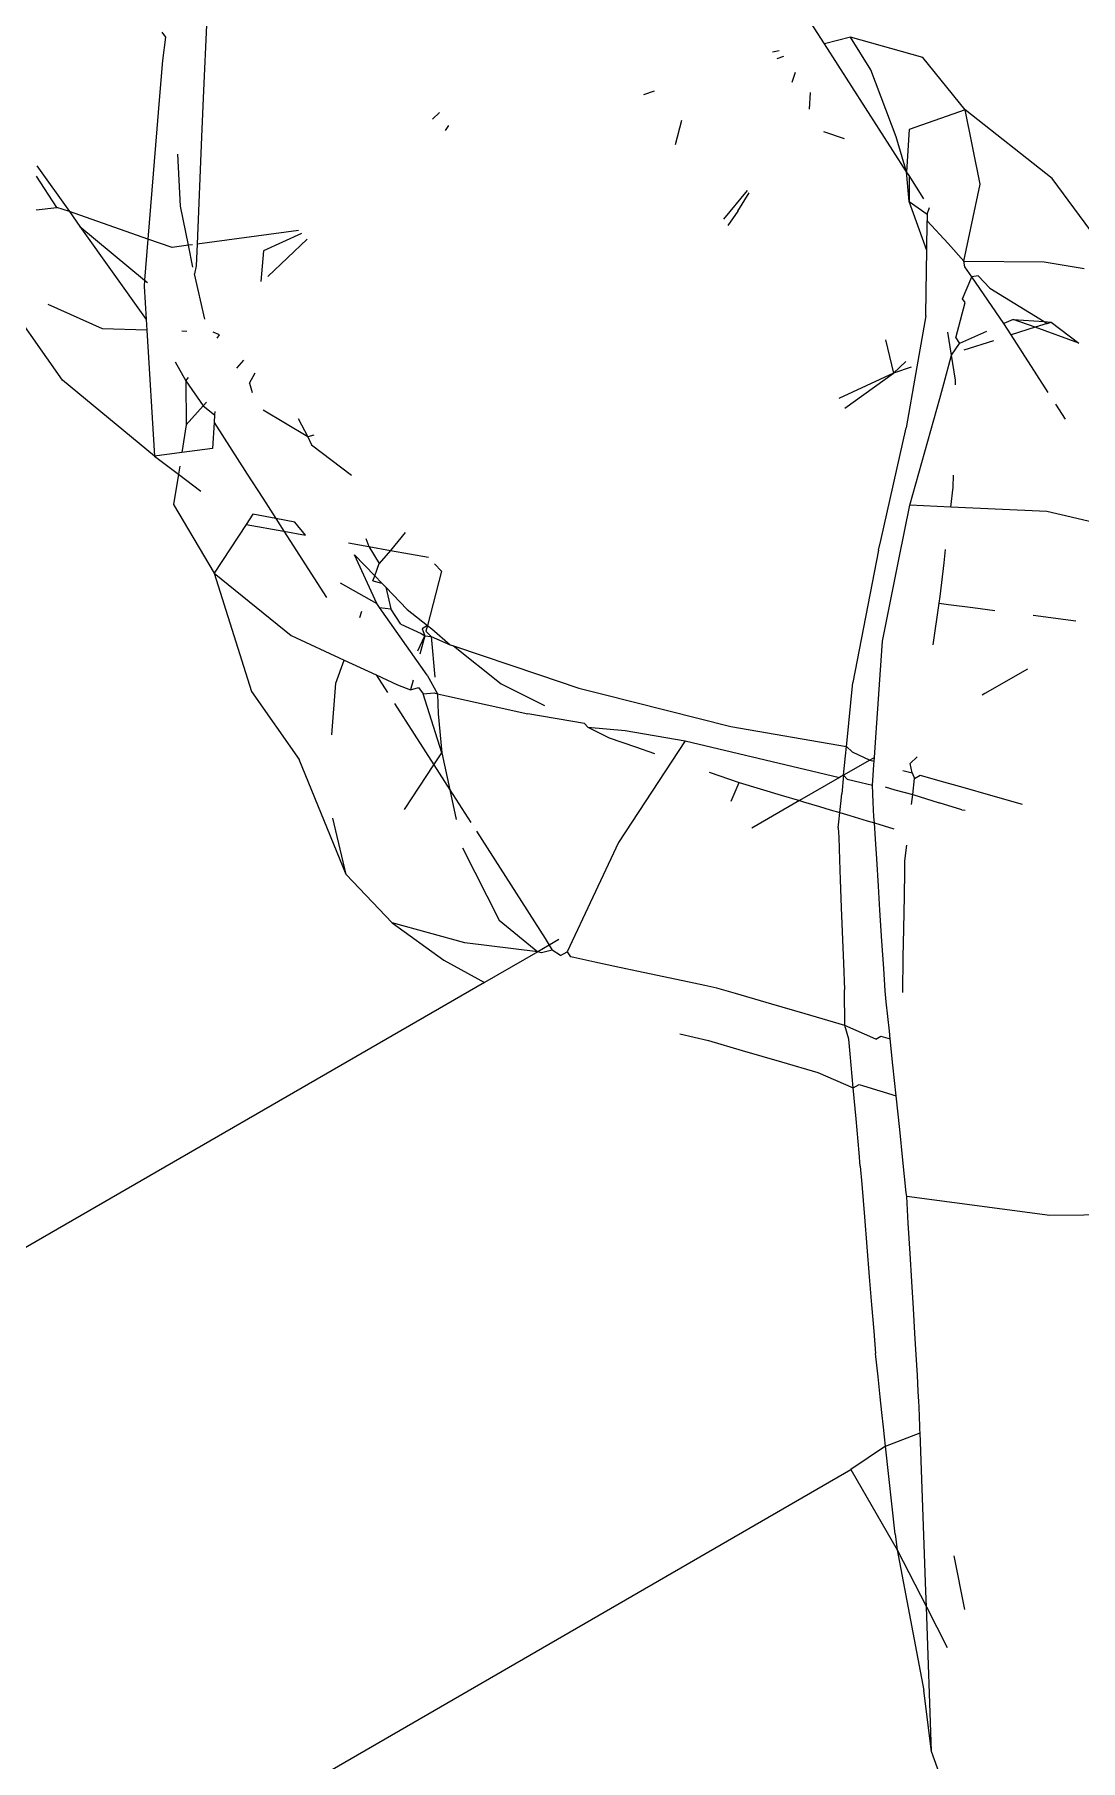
# Model space of a CAD drawing. Header units: inches. Extents: x 3324238 to 135265466, y -1036581 to 20094598.
# Drawn here: x 3354738.455 to 3354738.806, y -519084.238 to -519083.659 of the extents above; entities that cross this region are included whole.
import ezdxf

# ---------------------------------------------------------------- set-up
doc = ezdxf.new("R2010")
doc.units = ezdxf.units.IN
doc.header["$MEASUREMENT"] = 0
doc.layers.add('FURNITURE', color=32, linetype='Continuous', lineweight=13)

msp = doc.modelspace()

# ---------------------------------------------------------------- linework, layer by layer
for p, q in [((3354738.51246, -519083.65545, 0.00267), (3354738.51153, -519083.67741, 0.00267)), ((3354738.71977, -519083.66172, 0.00267), (3354738.7129, -519083.651, 0.00267)), ((3354738.49754, -519083.65775, 0.00267), (3354738.49876, -519083.65947, 0.00267)), ((3354738.49876, -519083.65947, 0.00267), (3354738.49771, -519083.6673, 0.00267)), ((3354738.72846, -519083.65943, 0.00267), (3354738.71977, -519083.66172, 0.00267)), ((3354738.74731, -519083.70466, 0.00267), (3354738.71977, -519083.66172, 0.00267)), ((3354738.75279, -519083.66634, 0.00267), (3354738.72846, -519083.65943, 0.00267)), ((3354738.73536, -519083.67047, 0.00267), (3354738.72846, -519083.65943, 0.00267)), ((3354738.49771, -519083.6673, 0.00267), (3354738.49674, -519083.6793, 0.00267)), ((3354738.7023, -519083.66438, 0.00267), (3354738.70459, -519083.66395, 0.00267)), ((3354738.70608, -519083.66597, 0.00267), (3354738.7038, -519083.66672, 0.00267)), ((3354738.76697, -519083.68381, 0.00267), (3354738.75279, -519083.66634, 0.00267)), ((3354738.71, -519083.67128, 0.00267), (3354738.70888, -519083.67464, 0.00267)), ((3354738.74378, -519083.69287, 0.00267), (3354738.73536, -519083.67047, 0.00267)), ((3354738.49674, -519083.6793, 0.00267), (3354738.49286, -519083.72723, 0.00267)), ((3354738.51153, -519083.67741, 0.00267), (3354738.51087, -519083.69296, 0.00267)), ((3354738.65914, -519083.67876, 0.00267), (3354738.66272, -519083.67743, 0.00267)), ((3354738.71496, -519083.67801, 0.00267), (3354738.71464, -519083.68361, 0.00267)), ((3354738.58831, -519083.68702, 0.00267), (3354738.59067, -519083.68476, 0.00267)), ((3354738.76697, -519083.68381, 0.00267), (3354738.74817, -519083.69051, 0.00267)), ((3354738.77203, -519083.70879, 0.00267), (3354738.76697, -519083.68381, 0.00267)), ((3354738.79613, -519083.70693, 0.00267), (3354738.76697, -519083.68381, 0.00267)), ((3354738.59271, -519083.69077, 0.00267), (3354738.59377, -519083.68912, 0.00267)), ((3354738.66984, -519083.69544, 0.00267), (3354738.67189, -519083.68731, 0.00267)), ((3354738.72644, -519083.69357, 0.00267), (3354738.71956, -519083.69129, 0.00267)), ((3354738.74817, -519083.69051, 0.00267), (3354738.74731, -519083.70466, 0.00267)), ((3354738.51087, -519083.69296, 0.00267), (3354738.50933, -519083.72893, 0.00267)), ((3354738.74731, -519083.70466, 0.00267), (3354738.74378, -519083.69287, 0.00267)), ((3354738.45557, -519083.70265, 0.00267), (3354738.46651, -519083.71803, 0.00267)), ((3354738.50375, -519083.7162, 0.00267), (3354738.50286, -519083.6987, 0.00267)), ((3354738.46234, -519083.71658, 0.00267), (3354738.45553, -519083.70616, 0.00267)), ((3354738.74813, -519083.7146, 0.00267), (3354738.74731, -519083.70466, 0.00267)), ((3354738.74814, -519083.70595, 0.00267), (3354738.74731, -519083.70466, 0.00267)), ((3354738.74814, -519083.70595, 0.00267), (3354738.74813, -519083.7146, 0.00267)), ((3354738.75313, -519083.71373, 0.00267), (3354738.74814, -519083.70595, 0.00267)), ((3354738.81257, -519083.72912, 0.00267), (3354738.79613, -519083.70693, 0.00267)), ((3354738.6938, -519083.71093, 0.00267), (3354738.68594, -519083.72054, 0.00267)), ((3354738.6907, -519083.71789, 0.00267), (3354738.69452, -519083.71171, 0.00267)), ((3354738.76651, -519083.7346, 0.00267), (3354738.77203, -519083.70879, 0.00267)), ((3354738.4554, -519083.71737, 0.00267), (3354738.46234, -519083.71658, 0.00267)), ((3354738.46651, -519083.71803, 0.00267), (3354738.46234, -519083.71658, 0.00267)), ((3354738.46651, -519083.71803, 0.00267), (3354738.47001, -519083.72296, 0.00267)), ((3354738.49286, -519083.72723, 0.00267), (3354738.46651, -519083.71803, 0.00267)), ((3354738.50645, -519083.72931, 0.00267), (3354738.50375, -519083.7162, 0.00267)), ((3354738.6907, -519083.71789, 0.00267), (3354738.68734, -519083.72271, 0.00267)), ((3354738.75407, -519083.73103, 0.00267), (3354738.74813, -519083.7146, 0.00267)), ((3354738.74813, -519083.7146, 0.00267), (3354738.75422, -519083.71883, 0.00267)), ((3354738.75422, -519083.71883, 0.00267), (3354738.75419, -519083.72112, 0.00267)), ((3354738.75422, -519083.71883, 0.00267), (3354738.75501, -519083.71666, 0.00267)), ((3354738.47001, -519083.72296, 0.00267), (3354738.49227, -519083.75425, 0.00267)), ((3354738.47001, -519083.72296, 0.00267), (3354738.49175, -519083.74102, 0.00267)), ((3354738.54333, -519083.72438, 0.00267), (3354738.50933, -519083.72893, 0.00267)), ((3354738.54434, -519083.72536, 0.00267), (3354738.53161, -519083.73123, 0.00267)), ((3354738.75407, -519083.73103, 0.00267), (3354738.75419, -519083.72112, 0.00267)), ((3354738.75419, -519083.72112, 0.00267), (3354738.76129, -519083.72875, 0.00267)), ((3354738.49286, -519083.72723, 0.00267), (3354738.49175, -519083.74102, 0.00267)), ((3354738.50095, -519083.73005, 0.00267), (3354738.49286, -519083.72723, 0.00267)), ((3354738.50645, -519083.72931, 0.00267), (3354738.50095, -519083.73005, 0.00267)), ((3354738.50785, -519083.72913, 0.00267), (3354738.50645, -519083.72931, 0.00267)), ((3354738.50796, -519083.73667, 0.00267), (3354738.50645, -519083.72931, 0.00267)), ((3354738.50933, -519083.72893, 0.00267), (3354738.50902, -519083.73626, 0.00267)), ((3354738.53161, -519083.73123, 0.00267), (3354738.53069, -519083.74144, 0.00267)), ((3354738.54626, -519083.72722, 0.00267), (3354738.5331, -519083.73981, 0.00267)), ((3354738.7539, -519083.74482, 0.00267), (3354738.75407, -519083.73103, 0.00267)), ((3354738.76129, -519083.72875, 0.00267), (3354738.76651, -519083.7346, 0.00267)), ((3354738.50902, -519083.73626, 0.00267), (3354738.50843, -519083.73895, 0.00267)), ((3354738.76686, -519083.73655, 0.00267), (3354738.76651, -519083.7346, 0.00267)), ((3354738.76651, -519083.7346, 0.00267), (3354738.79347, -519083.73483, 0.00267)), ((3354738.76924, -519083.7399, 0.00267), (3354738.76686, -519083.73655, 0.00267)), ((3354738.79347, -519083.73483, 0.00267), (3354738.80693, -519083.73706, 0.00267)), ((3354738.46418, -519083.77453, 0.00267), (3354738.44041, -519083.74077, 0.00267)), ((3354738.49175, -519083.74102, 0.00267), (3354738.49159, -519083.74299, 0.00267)), ((3354738.49159, -519083.74299, 0.00267), (3354738.49227, -519083.75425, 0.00267)), ((3354738.49175, -519083.74102, 0.00267), (3354738.49268, -519083.7418, 0.00267)), ((3354738.51197, -519083.75409, 0.00267), (3354738.50843, -519083.73895, 0.00267)), ((3354738.76604, -519083.74727, 0.00267), (3354738.76924, -519083.7399, 0.00267)), ((3354738.77134, -519083.73955, 0.00267), (3354738.76924, -519083.7399, 0.00267)), ((3354738.77997, -519083.75557, 0.00267), (3354738.76924, -519083.7399, 0.00267)), ((3354738.77519, -519083.74368, 0.00267), (3354738.77134, -519083.73955, 0.00267)), ((3354738.47757, -519083.75733, 0.00267), (3354738.4594, -519083.74923, 0.00267)), ((3354738.7538, -519083.75301, 0.00267), (3354738.7539, -519083.74482, 0.00267)), ((3354738.76388, -519083.76039, 0.00267), (3354738.76698, -519083.74854, 0.00267)), ((3354738.76698, -519083.74854, 0.00267), (3354738.76604, -519083.74727, 0.00267)), ((3354738.77519, -519083.74368, 0.00267), (3354738.79342, -519083.75491, 0.00267)), ((3354738.49227, -519083.75425, 0.00267), (3354738.49249, -519083.75779, 0.00267)), ((3354738.7538, -519083.75301, 0.00267), (3354738.75047, -519083.77205, 0.00267)), ((3354738.78307, -519083.75417, 0.00267), (3354738.77997, -519083.75557, 0.00267)), ((3354738.79043, -519083.75683, 0.00267), (3354738.78307, -519083.75417, 0.00267)), ((3354738.78307, -519083.75417, 0.00267), (3354738.79342, -519083.75491, 0.00267)), ((3354738.79342, -519083.75491, 0.00267), (3354738.79443, -519083.75553, 0.00267)), ((3354738.79342, -519083.75491, 0.00267), (3354738.79583, -519083.75508, 0.00267)), ((3354738.79443, -519083.75553, 0.00267), (3354738.79583, -519083.75508, 0.00267)), ((3354738.79583, -519083.75508, 0.00267), (3354738.80513, -519083.76212, 0.00267)), ((3354738.49249, -519083.75779, 0.00267), (3354738.47757, -519083.75733, 0.00267)), ((3354738.49249, -519083.75779, 0.00267), (3354738.49508, -519083.80011, 0.00267)), ((3354738.50587, -519083.75821, 0.00267), (3354738.50424, -519083.75816, 0.00267)), ((3354738.51691, -519083.75936, 0.00267), (3354738.51479, -519083.75849, 0.00267)), ((3354738.51607, -519083.76049, 0.00267), (3354738.51691, -519083.75936, 0.00267)), ((3354738.76238, -519083.76615, 0.00267), (3354738.76118, -519083.75848, 0.00267)), ((3354738.76388, -519083.76039, 0.00267), (3354738.76508, -519083.76225, 0.00267)), ((3354738.7741, -519083.7582, 0.00267), (3354738.76508, -519083.76225, 0.00267)), ((3354738.78243, -519083.75941, 0.00267), (3354738.77997, -519083.75557, 0.00267)), ((3354738.79043, -519083.75683, 0.00267), (3354738.78243, -519083.75941, 0.00267)), ((3354738.7948, -519083.77869, 0.00267), (3354738.78243, -519083.75941, 0.00267)), ((3354738.79443, -519083.75553, 0.00267), (3354738.79043, -519083.75683, 0.00267)), ((3354738.80513, -519083.76212, 0.00267), (3354738.79043, -519083.75683, 0.00267)), ((3354738.74025, -519083.76103, 0.00267), (3354738.74291, -519083.77219, 0.00267)), ((3354738.75986, -519083.77578, 0.00267), (3354738.76238, -519083.76615, 0.00267)), ((3354738.76238, -519083.76615, 0.00267), (3354738.76508, -519083.76225, 0.00267)), ((3354738.7637, -519083.77459, 0.00267), (3354738.76238, -519083.76615, 0.00267)), ((3354738.77643, -519083.76135, 0.00267), (3354738.76655, -519083.76455, 0.00267)), ((3354738.50199, -519083.76843, 0.00267), (3354738.50556, -519083.77482, 0.00267)), ((3354738.52493, -519083.7679, 0.00267), (3354738.52255, -519083.77059, 0.00267)), ((3354738.52695, -519083.77559, 0.00267), (3354738.52885, -519083.77208, 0.00267)), ((3354738.74291, -519083.77219, 0.00267), (3354738.72455, -519083.78073, 0.00267)), ((3354738.7266, -519083.78393, 0.00267), (3354738.74291, -519083.77219, 0.00267)), ((3354738.74291, -519083.77219, 0.00267), (3354738.74701, -519083.76832, 0.00267)), ((3354738.74883, -519083.77027, 0.00267), (3354738.74291, -519083.77219, 0.00267)), ((3354738.75047, -519083.77205, 0.00267), (3354738.74723, -519083.79062, 0.00267)), ((3354738.49508, -519083.80011, 0.00267), (3354738.46418, -519083.77453, 0.00267)), ((3354738.50556, -519083.77482, 0.00267), (3354738.50641, -519083.77366, 0.00267)), ((3354738.50556, -519083.77482, 0.00267), (3354738.50573, -519083.78959, 0.00267)), ((3354738.50556, -519083.77482, 0.00267), (3354738.51143, -519083.78315, 0.00267)), ((3354738.52695, -519083.77559, 0.00267), (3354738.52779, -519083.77876, 0.00267)), ((3354738.75848, -519083.78068, 0.00267), (3354738.75986, -519083.77578, 0.00267)), ((3354738.76367, -519083.7761, 0.00267), (3354738.7637, -519083.77459, 0.00267)), ((3354738.51143, -519083.78315, 0.00267), (3354738.50573, -519083.78959, 0.00267)), ((3354738.51253, -519083.78191, 0.00267), (3354738.51143, -519083.78315, 0.00267)), ((3354738.51143, -519083.78315, 0.00267), (3354738.51521, -519083.78616, 0.00267)), ((3354738.74837, -519083.81651, 0.00267), (3354738.75848, -519083.78068, 0.00267)), ((3354738.80057, -519083.78768, 0.00267), (3354738.79736, -519083.78268, 0.00267)), ((3354738.50573, -519083.78959, 0.00267), (3354738.50423, -519083.79888, 0.00267)), ((3354738.51505, -519083.78878, 0.00267), (3354738.5145, -519083.79749, 0.00267)), ((3354738.51521, -519083.78616, 0.00267), (3354738.51505, -519083.78878, 0.00267)), ((3354738.51505, -519083.78878, 0.00267), (3354738.52614, -519083.80607, 0.00267)), ((3354738.51528, -519083.78509, 0.00267), (3354738.51521, -519083.78616, 0.00267)), ((3354738.54645, -519083.79359, 0.00267), (3354738.53156, -519083.78463, 0.00267)), ((3354738.54326, -519083.78745, 0.00267), (3354738.54645, -519083.79359, 0.00267)), ((3354738.54852, -519083.79305, 0.00267), (3354738.54645, -519083.79359, 0.00267)), ((3354738.54645, -519083.79359, 0.00267), (3354738.54768, -519083.79633, 0.00267)), ((3354738.74296, -519083.80943, 0.00267), (3354738.74723, -519083.79062, 0.00267)), ((3354738.50423, -519083.79888, 0.00267), (3354738.49508, -519083.80011, 0.00267)), ((3354738.49508, -519083.80011, 0.00267), (3354738.50307, -519083.80612, 0.00267)), ((3354738.5145, -519083.79749, 0.00267), (3354738.50423, -519083.79888, 0.00267)), ((3354738.54768, -519083.79633, 0.00267), (3354738.56113, -519083.80649, 0.00267)), ((3354738.50307, -519083.80612, 0.00267), (3354738.50142, -519083.8163, 0.00267)), ((3354738.50351, -519083.80339, 0.00267), (3354738.50307, -519083.80612, 0.00267)), ((3354738.50307, -519083.80612, 0.00267), (3354738.51061, -519083.8118, 0.00267)), ((3354738.52614, -519083.80607, 0.00267), (3354738.53136, -519083.81421, 0.00267)), ((3354738.76291, -519083.81044, 0.00267), (3354738.763, -519083.80641, 0.00267)), ((3354738.73866, -519083.82838, 0.00267), (3354738.74296, -519083.80943, 0.00267)), ((3354738.76212, -519083.81716, 0.00267), (3354738.76291, -519083.81044, 0.00267)), ((3354738.50142, -519083.8163, 0.00267), (3354738.5151, -519083.83938, 0.00267)), ((3354738.53136, -519083.81421, 0.00267), (3354738.53571, -519083.821, 0.00267)), ((3354738.74483, -519083.83423, 0.00267), (3354738.74837, -519083.81651, 0.00267)), ((3354738.76212, -519083.81716, 0.00267), (3354738.74837, -519083.81651, 0.00267)), ((3354738.79437, -519083.81868, 0.00267), (3354738.76212, -519083.81716, 0.00267)), ((3354738.80249, -519083.82058, 0.00267), (3354738.79437, -519083.81868, 0.00267)), ((3354738.52581, -519083.82297, 0.00267), (3354738.5151, -519083.83938, 0.00267)), ((3354738.52808, -519083.81949, 0.00267), (3354738.52581, -519083.82297, 0.00267)), ((3354738.52581, -519083.82297, 0.00267), (3354738.53844, -519083.82525, 0.00267)), ((3354738.53571, -519083.821, 0.00267), (3354738.52808, -519083.81949, 0.00267)), ((3354738.54214, -519083.82227, 0.00267), (3354738.53571, -519083.821, 0.00267)), ((3354738.53571, -519083.821, 0.00267), (3354738.53844, -519083.82525, 0.00267)), ((3354738.54567, -519083.82656, 0.00267), (3354738.54214, -519083.82227, 0.00267)), ((3354738.82378, -519083.82555, 0.00267), (3354738.80249, -519083.82058, 0.00267)), ((3354738.53844, -519083.82525, 0.00267), (3354738.54567, -519083.82656, 0.00267)), ((3354738.53844, -519083.82525, 0.00267), (3354738.55272, -519083.84751, 0.00267)), ((3354738.56013, -519083.82917, 0.00267), (3354738.56695, -519083.8304, 0.00267)), ((3354738.56598, -519083.82766, 0.00267), (3354738.56695, -519083.8304, 0.00267)), ((3354738.56695, -519083.8304, 0.00267), (3354738.57417, -519083.83171, 0.00267)), ((3354738.56695, -519083.8304, 0.00267), (3354738.57045, -519083.83615, 0.00267)), ((3354738.57918, -519083.82573, 0.00267), (3354738.57417, -519083.83171, 0.00267)), ((3354738.73792, -519083.83163, 0.00267), (3354738.73866, -519083.82838, 0.00267)), ((3354738.56966, -519083.84955, 0.00267), (3354738.5621, -519083.83324, 0.00267)), ((3354738.5621, -519083.83324, 0.00267), (3354738.56895, -519083.84029, 0.00267)), ((3354738.56895, -519083.84029, 0.00267), (3354738.57045, -519083.83615, 0.00267)), ((3354738.57417, -519083.83171, 0.00267), (3354738.57045, -519083.83615, 0.00267)), ((3354738.57417, -519083.83171, 0.00267), (3354738.58695, -519083.83402, 0.00267)), ((3354738.59136, -519083.83872, 0.00267), (3354738.58898, -519083.83617, 0.00267)), ((3354738.73792, -519083.83163, 0.00267), (3354738.72928, -519083.87599, 0.00267)), ((3354738.73926, -519083.86215, 0.00267), (3354738.74483, -519083.83423, 0.00267)), ((3354738.75855, -519083.84721, 0.00267), (3354738.7599, -519083.83584, 0.00267)), ((3354738.7599, -519083.83584, 0.00267), (3354738.76042, -519083.83143, 0.00267)), ((3354738.5151, -519083.83938, 0.00267), (3354738.54087, -519083.86031, 0.00267)), ((3354738.5151, -519083.83938, 0.00267), (3354738.52764, -519083.87908, 0.00267)), ((3354738.56834, -519083.84197, 0.00267), (3354738.56895, -519083.84029, 0.00267)), ((3354738.56834, -519083.84197, 0.00267), (3354738.5713, -519083.84271, 0.00267)), ((3354738.56895, -519083.84029, 0.00267), (3354738.5713, -519083.84271, 0.00267)), ((3354738.59136, -519083.83872, 0.00267), (3354738.5866, -519083.85686, 0.00267)), ((3354738.55728, -519083.84258, 0.00267), (3354738.56966, -519083.84955, 0.00267)), ((3354738.5713, -519083.84271, 0.00267), (3354738.57263, -519083.84409, 0.00267)), ((3354738.57263, -519083.84409, 0.00267), (3354738.57433, -519083.85131, 0.00267)), ((3354738.57263, -519083.84409, 0.00267), (3354738.57986, -519083.85154, 0.00267)), ((3354738.75829, -519083.84945, 0.00267), (3354738.75855, -519083.84721, 0.00267)), ((3354738.56388, -519083.85427, 0.00267), (3354738.56465, -519083.85214, 0.00267)), ((3354738.5705, -519083.85085, 0.00267), (3354738.56966, -519083.84955, 0.00267)), ((3354738.58657, -519083.8736, 0.00267), (3354738.5705, -519083.85085, 0.00267)), ((3354738.5705, -519083.85085, 0.00267), (3354738.57433, -519083.85131, 0.00267)), ((3354738.57765, -519083.85648, 0.00267), (3354738.57433, -519083.85131, 0.00267)), ((3354738.57986, -519083.85154, 0.00267), (3354738.5866, -519083.85686, 0.00267)), ((3354738.75619, -519083.86337, 0.00267), (3354738.75829, -519083.84945, 0.00267)), ((3354738.75829, -519083.84945, 0.00267), (3354738.76133, -519083.84984, 0.00267)), ((3354738.76133, -519083.84984, 0.00267), (3354738.76956, -519083.8509, 0.00267)), ((3354738.76956, -519083.8509, 0.00267), (3354738.77693, -519083.85184, 0.00267)), ((3354738.78973, -519083.85348, 0.00267), (3354738.80404, -519083.85532, 0.00267)), ((3354738.57765, -519083.85648, 0.00267), (3354738.58451, -519083.85962, 0.00267)), ((3354738.5866, -519083.85686, 0.00267), (3354738.58481, -519083.85807, 0.00267)), ((3354738.58481, -519083.85807, 0.00267), (3354738.58568, -519083.86035, 0.00267)), ((3354738.5866, -519083.85686, 0.00267), (3354738.58609, -519083.85879, 0.00267)), ((3354738.58609, -519083.85879, 0.00267), (3354738.58781, -519083.86055, 0.00267)), ((3354738.5866, -519083.85686, 0.00267), (3354738.58806, -519083.85802, 0.00267)), ((3354738.58806, -519083.85802, 0.00267), (3354738.59427, -519083.8634, 0.00267)), ((3354738.54087, -519083.86031, 0.00267), (3354738.55871, -519083.86854, 0.00267)), ((3354738.5834, -519083.86545, 0.00267), (3354738.58568, -519083.86035, 0.00267)), ((3354738.58568, -519083.86035, 0.00267), (3354738.58407, -519083.86649, 0.00267)), ((3354738.58451, -519083.85962, 0.00267), (3354738.58568, -519083.86035, 0.00267)), ((3354738.58568, -519083.86035, 0.00267), (3354738.58781, -519083.86055, 0.00267)), ((3354738.58781, -519083.86055, 0.00267), (3354738.59427, -519083.8634, 0.00267)), ((3354738.58781, -519083.86055, 0.00267), (3354738.58907, -519083.87429, 0.00267)), ((3354738.59427, -519083.8634, 0.00267), (3354738.59533, -519083.86376, 0.00267)), ((3354738.59533, -519083.86376, 0.00267), (3354738.6239, -519083.8734, 0.00267)), ((3354738.59533, -519083.86376, 0.00267), (3354738.61139, -519083.87644, 0.00267)), ((3354738.73699, -519083.89451, 0.00267), (3354738.73926, -519083.86215, 0.00267)), ((3354738.5559, -519083.87631, 0.00267), (3354738.55871, -519083.86854, 0.00267)), ((3354738.55871, -519083.86854, 0.00267), (3354738.56936, -519083.87346, 0.00267)), ((3354738.55457, -519083.89355, 0.00267), (3354738.5559, -519083.87631, 0.00267)), ((3354738.56936, -519083.87346, 0.00267), (3354738.57318, -519083.87941, 0.00267)), ((3354738.56936, -519083.87346, 0.00267), (3354738.57662, -519083.8768, 0.00267)), ((3354738.58178, -519083.87522, 0.00267), (3354738.58092, -519083.87846, 0.00267)), ((3354738.58657, -519083.8736, 0.00267), (3354738.58997, -519083.87979, 0.00267)), ((3354738.61139, -519083.87644, 0.00267), (3354738.62589, -519083.88371, 0.00267)), ((3354738.6239, -519083.8734, 0.00267), (3354738.63735, -519083.87794, 0.00267)), ((3354738.72724, -519083.89648, 0.00267), (3354738.72928, -519083.87599, 0.00267)), ((3354738.78786, -519083.87153, 0.00267), (3354738.77359, -519083.87977, 0.00267)), ((3354738.52764, -519083.87908, 0.00267), (3354738.54363, -519083.90186, 0.00267)), ((3354738.57662, -519083.8768, 0.00267), (3354738.58092, -519083.87846, 0.00267)), ((3354738.58092, -519083.87846, 0.00267), (3354738.58366, -519083.87776, 0.00267)), ((3354738.58366, -519083.87776, 0.00267), (3354738.58522, -519083.87986, 0.00267)), ((3354738.58522, -519083.87986, 0.00267), (3354738.58886, -519083.87954, 0.00267)), ((3354738.59138, -519083.89961, 0.00267), (3354738.58522, -519083.87986, 0.00267)), ((3354738.58886, -519083.87954, 0.00267), (3354738.58997, -519083.87979, 0.00267)), ((3354738.58997, -519083.87979, 0.00267), (3354738.59018, -519083.88655, 0.00267)), ((3354738.58997, -519083.87979, 0.00267), (3354738.59303, -519083.88047, 0.00267)), ((3354738.59303, -519083.88047, 0.00267), (3354738.62024, -519083.88656, 0.00267)), ((3354738.63735, -519083.87794, 0.00267), (3354738.64503, -519083.87987, 0.00267)), ((3354738.64503, -519083.87987, 0.00267), (3354738.68836, -519083.89075, 0.00267)), ((3354738.77359, -519083.87977, 0.00267), (3354738.77266, -519083.88031, 0.00267)), ((3354738.57556, -519083.88312, 0.00267), (3354738.58873, -519083.90365, 0.00267)), ((3354738.59018, -519083.88655, 0.00267), (3354738.59138, -519083.89961, 0.00267)), ((3354738.63931, -519083.88982, 0.00267), (3354738.62024, -519083.88656, 0.00267)), ((3354738.64041, -519083.891, 0.00267), (3354738.63931, -519083.88982, 0.00267)), ((3354738.64041, -519083.891, 0.00267), (3354738.64756, -519083.89459, 0.00267)), ((3354738.64041, -519083.891, 0.00267), (3354738.65291, -519083.89216, 0.00267)), ((3354738.65291, -519083.89216, 0.00267), (3354738.67304, -519083.89561, 0.00267)), ((3354738.68836, -519083.89075, 0.00267), (3354738.72714, -519083.89752, 0.00267)), ((3354738.58873, -519083.90365, 0.00267), (3354738.59138, -519083.89961, 0.00267)), ((3354738.59138, -519083.89961, 0.00267), (3354738.59408, -519083.912, 0.00267)), ((3354738.64756, -519083.89459, 0.00267), (3354738.65644, -519083.89765, 0.00267)), ((3354738.67304, -519083.89561, 0.00267), (3354738.65067, -519083.92972, 0.00267)), ((3354738.65644, -519083.89765, 0.00267), (3354738.6628, -519083.89985, 0.00267)), ((3354738.67304, -519083.89561, 0.00267), (3354738.71774, -519083.90622, 0.00267)), ((3354738.72682, -519083.90069, 0.00267), (3354738.72714, -519083.89752, 0.00267)), ((3354738.72714, -519083.89752, 0.00267), (3354738.72724, -519083.89648, 0.00267)), ((3354738.72714, -519083.89752, 0.00267), (3354738.72907, -519083.89933, 0.00267)), ((3354738.72907, -519083.89933, 0.00267), (3354738.73495, -519083.90209, 0.00267)), ((3354738.73652, -519083.90118, 0.00267), (3354738.73699, -519083.89451, 0.00267)), ((3354738.55939, -519083.94046, 0.00267), (3354738.54363, -519083.90186, 0.00267)), ((3354738.57887, -519083.91866, 0.00267), (3354738.58873, -519083.90365, 0.00267)), ((3354738.58873, -519083.90365, 0.00267), (3354738.59408, -519083.912, 0.00267)), ((3354738.72618, -519083.90715, 0.00267), (3354738.72682, -519083.90069, 0.00267)), ((3354738.73495, -519083.90209, 0.00267), (3354738.72618, -519083.90715, 0.00267)), ((3354738.73652, -519083.90118, 0.00267), (3354738.73495, -519083.90209, 0.00267)), ((3354738.73495, -519083.90209, 0.00267), (3354738.73643, -519083.90245, 0.00267)), ((3354738.73609, -519083.90729, 0.00267), (3354738.73635, -519083.90354, 0.00267)), ((3354738.73635, -519083.90354, 0.00267), (3354738.73643, -519083.90245, 0.00267)), ((3354738.73643, -519083.90245, 0.00267), (3354738.73652, -519083.90118, 0.00267)), ((3354738.74603, -519083.90556, 0.00267), (3354738.74919, -519083.90637, 0.00267)), ((3354738.75083, -519083.90101, 0.00267), (3354738.74848, -519083.90324, 0.00267)), ((3354738.74919, -519083.90637, 0.00267), (3354738.74848, -519083.90324, 0.00267)), ((3354738.6811, -519083.90617, 0.00267), (3354738.69111, -519083.90963, 0.00267)), ((3354738.68852, -519083.91589, 0.00267), (3354738.69111, -519083.90963, 0.00267)), ((3354738.69111, -519083.90963, 0.00267), (3354738.70521, -519083.91383, 0.00267)), ((3354738.72487, -519083.90791, 0.00267), (3354738.71141, -519083.91568, 0.00267)), ((3354738.71774, -519083.90622, 0.00267), (3354738.72487, -519083.90791, 0.00267)), ((3354738.72618, -519083.90715, 0.00267), (3354738.72487, -519083.90791, 0.00267)), ((3354738.72618, -519083.90715, 0.00267), (3354738.72557, -519083.91335, 0.00267)), ((3354738.72618, -519083.90715, 0.00267), (3354738.72735, -519083.9085, 0.00267)), ((3354738.72735, -519083.9085, 0.00267), (3354738.73205, -519083.90962, 0.00267)), ((3354738.73205, -519083.90962, 0.00267), (3354738.73586, -519083.91052, 0.00267)), ((3354738.73586, -519083.91052, 0.00267), (3354738.73609, -519083.90729, 0.00267)), ((3354738.73607, -519083.91624, 0.00267), (3354738.73586, -519083.91052, 0.00267)), ((3354738.74018, -519083.9111, 0.00267), (3354738.74338, -519083.91203, 0.00267)), ((3354738.74919, -519083.90637, 0.00267), (3354738.74999, -519083.90824, 0.00267)), ((3354738.74936, -519083.91361, 0.00267), (3354738.74999, -519083.90824, 0.00267)), ((3354738.74999, -519083.90824, 0.00267), (3354738.7519, -519083.90714, 0.00267)), ((3354738.7519, -519083.90714, 0.00267), (3354738.75771, -519083.90878, 0.00267)), ((3354738.75771, -519083.90878, 0.00267), (3354738.76694, -519083.9114, 0.00267)), ((3354738.76694, -519083.9114, 0.00267), (3354738.77472, -519083.91361, 0.00267)), ((3354738.59408, -519083.912, 0.00267), (3354738.60115, -519083.92302, 0.00267)), ((3354738.59408, -519083.912, 0.00267), (3354738.59628, -519083.92206, 0.00267)), ((3354738.71141, -519083.91568, 0.00267), (3354738.69541, -519083.92492, 0.00267)), ((3354738.70521, -519083.91383, 0.00267), (3354738.71141, -519083.91568, 0.00267)), ((3354738.71141, -519083.91568, 0.00267), (3354738.71279, -519083.91609, 0.00267)), ((3354738.71279, -519083.91609, 0.00267), (3354738.71807, -519083.91766, 0.00267)), ((3354738.72493, -519083.91971, 0.00267), (3354738.72524, -519083.91666, 0.00267)), ((3354738.72524, -519083.91666, 0.00267), (3354738.72557, -519083.91335, 0.00267)), ((3354738.73638, -519083.9211, 0.00267), (3354738.73607, -519083.91624, 0.00267)), ((3354738.74338, -519083.91203, 0.00267), (3354738.74936, -519083.91361, 0.00267)), ((3354738.74897, -519083.91696, 0.00267), (3354738.74936, -519083.91361, 0.00267)), ((3354738.74936, -519083.91361, 0.00267), (3354738.7583, -519083.91636, 0.00267)), ((3354738.76583, -519083.91874, 0.00267), (3354738.7583, -519083.91636, 0.00267)), ((3354738.77472, -519083.91361, 0.00267), (3354738.78603, -519083.91681, 0.00267)), ((3354738.55939, -519083.94046, 0.00267), (3354738.55485, -519083.92157, 0.00267)), ((3354738.71807, -519083.91766, 0.00267), (3354738.72165, -519083.91873, 0.00267)), ((3354738.72165, -519083.91873, 0.00267), (3354738.72493, -519083.91971, 0.00267)), ((3354738.72442, -519083.92481, 0.00267), (3354738.72462, -519083.92281, 0.00267)), ((3354738.72462, -519083.92281, 0.00267), (3354738.72493, -519083.91971, 0.00267)), ((3354738.72493, -519083.91971, 0.00267), (3354738.72829, -519083.92071, 0.00267)), ((3354738.72829, -519083.92071, 0.00267), (3354738.73408, -519083.92243, 0.00267)), ((3354738.73408, -519083.92243, 0.00267), (3354738.73651, -519083.92316, 0.00267)), ((3354738.73651, -519083.92316, 0.00267), (3354738.73638, -519083.9211, 0.00267)), ((3354738.76583, -519083.91874, 0.00267), (3354738.76692, -519083.91886, 0.00267)), ((3354738.60304, -519083.92596, 0.00267), (3354738.62611, -519083.96192, 0.00267)), ((3354738.72442, -519083.92481, 0.00267), (3354738.72454, -519083.92794, 0.00267)), ((3354738.72454, -519083.92794, 0.00267), (3354738.72482, -519083.93556, 0.00267)), ((3354738.73687, -519083.92865, 0.00267), (3354738.73651, -519083.92316, 0.00267)), ((3354738.73651, -519083.92316, 0.00267), (3354738.74305, -519083.92511, 0.00267)), ((3354738.73729, -519083.93522, 0.00267), (3354738.73687, -519083.92865, 0.00267)), ((3354738.59835, -519083.93156, 0.00267), (3354738.61071, -519083.95582, 0.00267)), ((3354738.65067, -519083.92972, 0.00267), (3354738.63344, -519083.96639, 0.00267)), ((3354738.74677, -519083.93585, 0.00267), (3354738.74738, -519083.93061, 0.00267)), ((3354738.72482, -519083.93556, 0.00267), (3354738.72507, -519083.94228, 0.00267)), ((3354738.73788, -519083.94439, 0.00267), (3354738.73729, -519083.93522, 0.00267)), ((3354738.74657, -519083.94771, 0.00267), (3354738.74671, -519083.93933, 0.00267)), ((3354738.74671, -519083.93933, 0.00267), (3354738.74677, -519083.93585, 0.00267)), ((3354738.57483, -519083.95669, 0.00267), (3354738.55939, -519083.94046, 0.00267)), ((3354738.72507, -519083.94228, 0.00267), (3354738.72542, -519083.95153, 0.00267)), ((3354738.73839, -519083.95243, 0.00267), (3354738.73788, -519083.94439, 0.00267)), ((3354738.72542, -519083.95153, 0.00267), (3354738.72572, -519083.95974, 0.00267)), ((3354738.74639, -519083.95866, 0.00267), (3354738.74657, -519083.94771, 0.00267)), ((3354738.57483, -519083.95669, 0.00267), (3354738.59212, -519083.96916, 0.00267)), ((3354738.5991, -519083.96334, 0.00267), (3354738.57483, -519083.95669, 0.00267)), ((3354738.61071, -519083.95582, 0.00267), (3354738.62366, -519083.96636, 0.00267)), ((3354738.73906, -519083.96286, 0.00267), (3354738.73839, -519083.95243, 0.00267)), ((3354738.62366, -519083.96636, 0.00267), (3354738.5991, -519083.96334, 0.00267)), ((3354738.62611, -519083.96192, 0.00267), (3354738.62741, -519083.96419, 0.00267)), ((3354738.63071, -519083.96229, 0.00267), (3354738.62741, -519083.96419, 0.00267)), ((3354738.72572, -519083.95974, 0.00267), (3354738.72612, -519083.97026, 0.00267)), ((3354738.73965, -519083.97206, 0.00267), (3354738.73906, -519083.96286, 0.00267)), ((3354738.74622, -519083.96826, 0.00267), (3354738.74639, -519083.95866, 0.00267)), ((3354738.59212, -519083.96916, 0.00267), (3354738.60572, -519083.97672, 0.00267)), ((3354738.62366, -519083.96636, 0.00267), (3354738.60572, -519083.97672, 0.00267)), ((3354738.62741, -519083.96419, 0.00267), (3354738.62366, -519083.96636, 0.00267)), ((3354738.6249, -519083.96679, 0.00267), (3354738.62366, -519083.96636, 0.00267)), ((3354738.62839, -519083.96589, 0.00267), (3354738.6249, -519083.96679, 0.00267)), ((3354738.62741, -519083.96419, 0.00267), (3354738.62839, -519083.96589, 0.00267)), ((3354738.63126, -519083.96765, 0.00267), (3354738.62839, -519083.96589, 0.00267)), ((3354738.63126, -519083.96765, 0.00267), (3354738.63344, -519083.96639, 0.00267)), ((3354738.63344, -519083.96639, 0.00267), (3354738.63457, -519083.96809, 0.00267)), ((3354738.63575, -519083.96834, 0.00267), (3354738.63457, -519083.96809, 0.00267)), ((3354738.64277, -519083.96985, 0.00267), (3354738.63575, -519083.96834, 0.00267)), ((3354738.74602, -519083.9801, 0.00267), (3354738.74622, -519083.96826, 0.00267)), ((3354738.64949, -519083.97129, 0.00267), (3354738.64277, -519083.96985, 0.00267)), ((3354738.659, -519083.97332, 0.00267), (3354738.64949, -519083.97129, 0.00267)), ((3354738.66798, -519083.97525, 0.00267), (3354738.659, -519083.97332, 0.00267)), ((3354738.72612, -519083.97026, 0.00267), (3354738.72645, -519083.97921, 0.00267)), ((3354738.74013, -519083.97946, 0.00267), (3354738.73965, -519083.97206, 0.00267)), ((3354738.60572, -519083.97672, 0.00267), (3354737.07247, -519084.86223, 0.00267)), ((3354738.67965, -519083.97775, 0.00267), (3354738.66798, -519083.97525, 0.00267)), ((3354738.68363, -519083.9786, 0.00267), (3354738.67965, -519083.97775, 0.00267)), ((3354738.6899, -519083.98043, 0.00267), (3354738.68363, -519083.9786, 0.00267)), ((3354738.70211, -519083.984, 0.00267), (3354738.6899, -519083.98043, 0.00267)), ((3354738.72666, -519083.99117, 0.00267), (3354738.72645, -519083.97921, 0.00267)), ((3354738.74052, -519083.98324, 0.00267), (3354738.74013, -519083.97946, 0.00267)), ((3354738.71331, -519083.98727, 0.00267), (3354738.70211, -519083.984, 0.00267)), ((3354738.74155, -519083.99305, 0.00267), (3354738.74052, -519083.98324, 0.00267)), ((3354738.72666, -519083.99117, 0.00267), (3354738.71331, -519083.98727, 0.00267)), ((3354738.72794, -519083.99572, 0.00267), (3354738.72666, -519083.99117, 0.00267)), ((3354738.73695, -519083.9957, 0.00267), (3354738.72666, -519083.99117, 0.00267)), ((3354738.67121, -519083.99395, 0.00267), (3354738.68085, -519083.99616, 0.00267)), ((3354738.68085, -519083.99616, 0.00267), (3354738.69217, -519083.99948, 0.00267)), ((3354738.72839, -519084.00065, 0.00267), (3354738.72794, -519083.99572, 0.00267)), ((3354738.73695, -519083.9957, 0.00267), (3354738.73871, -519083.99469, 0.00267)), ((3354738.73871, -519083.99469, 0.00267), (3354738.74182, -519083.99559, 0.00267)), ((3354738.74182, -519083.99559, 0.00267), (3354738.74155, -519083.99305, 0.00267)), ((3354738.74275, -519084.00447, 0.00267), (3354738.74182, -519083.99559, 0.00267)), ((3354738.69217, -519083.99948, 0.00267), (3354738.70537, -519084.00334, 0.00267)), ((3354738.70537, -519084.00334, 0.00267), (3354738.71755, -519084.00691, 0.00267)), ((3354738.72942, -519084.01208, 0.00267), (3354738.72839, -519084.00065, 0.00267)), ((3354738.71755, -519084.00691, 0.00267), (3354738.72942, -519084.01208, 0.00267)), ((3354738.74382, -519084.01471, 0.00267), (3354738.74275, -519084.00447, 0.00267)), ((3354738.72942, -519084.01208, 0.00267), (3354738.73138, -519084.01096, 0.00267)), ((3354738.73037, -519084.02248, 0.00267), (3354738.72942, -519084.01208, 0.00267)), ((3354738.73138, -519084.01096, 0.00267), (3354738.73285, -519084.01139, 0.00267)), ((3354738.73285, -519084.01139, 0.00267), (3354738.74382, -519084.01471, 0.00267)), ((3354738.74501, -519084.02609, 0.00267), (3354738.74382, -519084.01471, 0.00267)), ((3354738.7314, -519084.03386, 0.00267), (3354738.73037, -519084.02248, 0.00267)), ((3354738.74608, -519084.03637, 0.00267), (3354738.74501, -519084.02609, 0.00267)), ((3354738.7318, -519084.03829, 0.00267), (3354738.7314, -519084.03386, 0.00267)), ((3354738.7318, -519084.03829, 0.00267), (3354738.73229, -519084.04434, 0.00267)), ((3354738.74722, -519084.04727, 0.00267), (3354738.74608, -519084.03637, 0.00267)), ((3354738.73229, -519084.04434, 0.00267), (3354738.73318, -519084.0553, 0.00267)), ((3354738.74736, -519084.04852, 0.00267), (3354738.74722, -519084.04727, 0.00267)), ((3354738.79534, -519084.05488, 0.00267), (3354738.74736, -519084.04852, 0.00267)), ((3354738.74789, -519084.05742, 0.00267), (3354738.74736, -519084.04852, 0.00267)), ((3354738.73318, -519084.0553, 0.00267), (3354738.734, -519084.06544, 0.00267)), ((3354738.84341, -519084.05447, 0.00267), (3354738.79534, -519084.05488, 0.00267)), ((3354738.7485, -519084.06767, 0.00267), (3354738.74789, -519084.05742, 0.00267)), ((3354738.734, -519084.06544, 0.00267), (3354738.73482, -519084.0755, 0.00267)), ((3354738.74906, -519084.0771, 0.00267), (3354738.7485, -519084.06767, 0.00267)), ((3354738.73482, -519084.0755, 0.00267), (3354738.73558, -519084.08488, 0.00267)), ((3354738.74959, -519084.08605, 0.00267), (3354738.74906, -519084.0771, 0.00267)), ((3354738.73558, -519084.08488, 0.00267), (3354738.7363, -519084.09367, 0.00267)), ((3354738.75009, -519084.09435, 0.00267), (3354738.74959, -519084.08605, 0.00267)), ((3354738.7363, -519084.09367, 0.00267), (3354738.73691, -519084.10118, 0.00267)), ((3354738.75052, -519084.10168, 0.00267), (3354738.75009, -519084.09435, 0.00267)), ((3354738.73775, -519084.109, 0.00267), (3354738.73691, -519084.10118, 0.00267)), ((3354738.75093, -519084.1085, 0.00267), (3354738.75052, -519084.10168, 0.00267)), ((3354738.73847, -519084.1157, 0.00267), (3354738.73775, -519084.109, 0.00267)), ((3354738.75125, -519084.11394, 0.00267), (3354738.75093, -519084.1085, 0.00267)), ((3354738.75145, -519084.11728, 0.00267), (3354738.75125, -519084.11394, 0.00267)), ((3354738.73904, -519084.12095, 0.00267), (3354738.73847, -519084.1157, 0.00267)), ((3354738.75152, -519084.11905, 0.00267), (3354738.75145, -519084.11728, 0.00267)), ((3354738.75164, -519084.12243, 0.00267), (3354738.75152, -519084.11905, 0.00267)), ((3354738.73958, -519084.12594, 0.00267), (3354738.73904, -519084.12095, 0.00267)), ((3354738.75176, -519084.12561, 0.00267), (3354738.75164, -519084.12243, 0.00267)), ((3354738.7518, -519084.12675, 0.00267), (3354738.75176, -519084.12561, 0.00267)), ((3354738.73993, -519084.12917, 0.00267), (3354738.73958, -519084.12594, 0.00267)), ((3354738.74026, -519084.13225, 0.00267), (3354738.73993, -519084.12917, 0.00267)), ((3354738.74026, -519084.13225, 0.00267), (3354738.75184, -519084.12782, 0.00267)), ((3354738.75184, -519084.12782, 0.00267), (3354738.7518, -519084.12675, 0.00267)), ((3354738.75378, -519084.18097, 0.00267), (3354738.75184, -519084.12782, 0.00267)), ((3354738.74026, -519084.13225, 0.00267), (3354738.72863, -519084.14012, 0.00267)), ((3354738.74345, -519084.16187, 0.00267), (3354738.74026, -519084.13225, 0.00267)), ((3354737.17251, -519085.03994, 0.00267), (3354738.72863, -519084.14012, 0.00267)), ((3354738.72863, -519084.14012, 0.00267), (3354738.74415, -519084.16708, 0.00267)), ((3354738.74345, -519084.16187, 0.00267), (3354738.74415, -519084.16708, 0.00267)), ((3354738.74415, -519084.16708, 0.00267), (3354738.75397, -519084.18625, 0.00267)), ((3354738.74415, -519084.16708, 0.00267), (3354738.75309, -519084.21435, 0.00267)), ((3354738.7669, -519084.18712, 0.00267), (3354738.76333, -519084.16912, 0.00267)), ((3354738.75397, -519084.18625, 0.00267), (3354738.75378, -519084.18097, 0.00267)), ((3354738.75397, -519084.18625, 0.00267), (3354738.76095, -519084.19986, 0.00267)), ((3354738.7557, -519084.23481, 0.00267), (3354738.75397, -519084.18625, 0.00267)), ((3354738.7557, -519084.23481, 0.00267), (3354738.75309, -519084.21435, 0.00267)), ((3354738.76931, -519084.27239, 0.00267), (3354738.7557, -519084.23481, 0.00267))]:
    msp.add_line(p, q)
at = {"layer": 'FURNITURE', "lineweight": 30}
msp.add_arc((3354732.75313, -519086.61744, 0.00267), 12.0161, 2.966283, 177.033717, dxfattribs=at)

doc.saveas('drawing.dxf')
